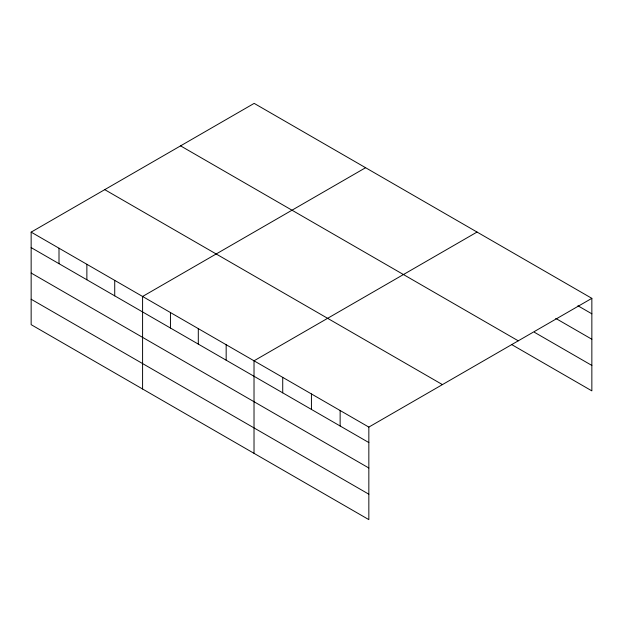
<?xml version="1.0" encoding="UTF-8"?>
<svg xmlns="http://www.w3.org/2000/svg" width="623" height="623" viewBox="0 0 623 623"><rect width="100%" height="100%" fill="white"/><g stroke="black" fill="none" stroke-linecap="round" stroke-linejoin="round"><path stroke-width="0.93" d="M31.15 232.13L368.839 427.09L368.839 519.621L31.15 324.661L31.15 232.13L254.161 103.379L591.85 298.339L591.85 390.87L511.483 344.464M365.6 167.712L142.589 296.47L142.589 389.001M477.039 232.052L254.02 360.81L254.02 453.334M368.839 427.09L591.85 298.339M577.91 305.761L591.85 313.813M555.763 318.408L591.85 339.239M534.441 332.293L591.85 365.436M180.569 145.868L518.258 340.828M104.742 189.641L442.431 384.601M31.15 247.604L368.839 442.564M31.15 273.03L368.839 467.998M31.15 299.235L368.839 494.195M340.135 410.518L340.135 425.992M311.43 393.954L311.43 409.42M282.725 377.382L282.725 392.848M226.165 344.721L226.165 360.195M198.301 328.64L198.301 344.106M170.445 312.551L170.445 328.025M114.725 280.389L114.725 295.855M86.87 264.3L86.87 279.774M59.006 248.219L59.006 263.685"/></g></svg>
